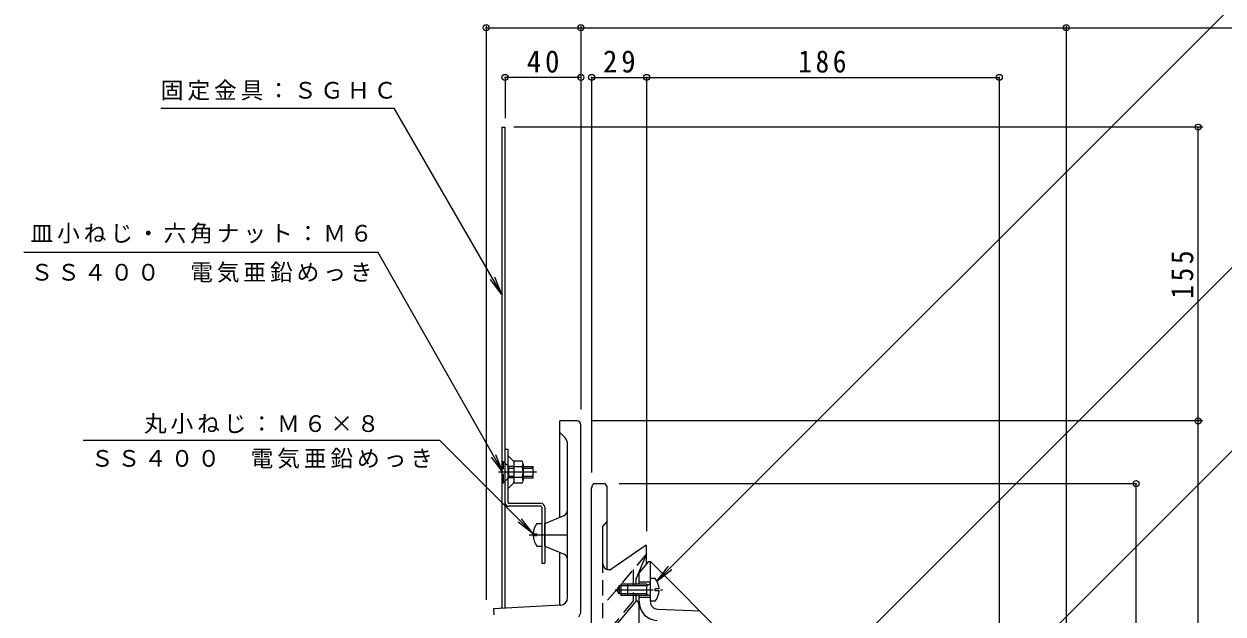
# Model space of a CAD drawing. Units: millimetres at full size, sheet at 1:4. Extents: x -459 to 529, y -549 to 519.
# Drawn here: x -459 to 173, y -178 to 133 of the extents above; entities that cross this region are included whole.
import ezdxf

# ---------------------------------------------------------------- set-up
doc = ezdxf.new("R2010")
doc.units = ezdxf.units.MM
doc.header["$LTSCALE"] = 4
doc.header["$PDMODE"] = 32
doc.header["$PDSIZE"] = 3.2
for name, pattern in [('CHAIN1', [8, 5, -1, 1, -1]), ('DASHED1', [1.8, 1.2, -0.6]), ('DASHED2', [3, 2, -1])]:
    doc.linetypes.add(name, pattern=pattern)
for name, color, linetype, lineweight in [('0-0_通り芯', 4, 'Continuous', 9), ('0-1_躯体', 6, 'Continuous', 9), ('0-2_仕上', 3, 'Continuous', 9), ('0-4_その他', 7, 'Continuous', 9), ('0-5_寸法', 7, 'Continuous', 9), ('0-8', 2, 'Continuous', 9), ('0-A', 2, 'Continuous', 9), ('F-5_F-5ﾚｲﾔ', 7, 'Continuous', 9)]:
    doc.layers.add(name, color=color, linetype=linetype, lineweight=lineweight)
doc.styles.add('ＭＳ ゴシック', font='')
doc.styles.get('ＭＳ ゴシック').set_extended_font_data('MS Gothic')

msp = doc.modelspace()

# ---------------------------------------------------------------- linework, layer by layer
at = {"layer": '0-0_通り芯'}
for p, q in [((-167.517, -76.028), (-176.517, -76.028)), ((-176.517, -126.695), (-176.517, -76.028)), ((-173.86, -84.878), (-176.517, -82.029)), ((-165.517, -176.69), (-165.517, -78.028)), ((-172.517, -169.199), (-172.517, -88.288)), ((-184.517, -130.028), (-174.363, -125.798)), ((-184.517, -142.028), (-184.517, -130.028)), ((-184.517, -142.028), (-174.363, -146.259)), ((-176.517, -173.193), (-176.517, -145.362)), ((-176.302, -173.193), (-211.52, -175.091)), ((-166.517, -179.278), (-165.517, -177.134))]:
    msp.add_line(p, q, dxfattribs=at)
at = {"layer": '0-0_通り芯', "linetype": 'CHAIN1'}
msp.add_line((-192.849, -136.028), (-169.65, -136.028), dxfattribs=at)
at = {"layer": '0-0_通り芯', "color": 6}
msp.add_line((-211.52, -175.091), (-211.455, -178.283), dxfattribs=at)
at = {"layer": '0-0_通り芯'}
for centre, radius, start, end in [((-167.517, -78.028), 2, 0, 90), ((-177.517, -88.288), 5, 0, 43.00085), ((-175.517, -123.028), 3, 292.61953, 0), ((-175.517, -149.028), 3, 0, 67.38047), ((-176.517, -169.199), 4, 273.08418, 0), ((-167.517, -176.69), 2, 335.004, 0)]:
    msp.add_arc(centre, radius, start, end, dxfattribs=at)
at = {"layer": '0-1_躯体'}
for p, q in [((-159.839, -284.299), (-159.839, -111.129)), ((-159.137, -109.453), (-158.839, -109.098)), ((-153.339, -109.098), (-158.839, -109.098)), ((-151.839, -110.345), (-151.839, -154.269)), ((-151.839, -129.098), (-153.839, -131.481)), ((-153.839, -151.44), (-153.839, -131.481)), ((-149.118, -153.898), (-131.626, -141.649)), ((-130.839, -151.29), (-130.839, -142.058)), ((-130.839, -146.098), (-136.339, -159.055)), ((-145.339, -162.968), (-146.568, -165.098)), ((-145.339, -162.968), (-145.339, -167.228)), ((-140.839, -162.968), (-145.339, -162.968)), ((-144.339, -162.098), (-144.339, -168.098)), ((-140.839, -162.098), (-144.339, -162.098)), ((-136.339, -162.968), (-136.339, -159.055)), ((-145.339, -167.228), (-146.568, -165.098)), ((-140.839, -167.228), (-145.339, -167.228)), ((-140.839, -168.098), (-144.339, -168.098)), ((-136.339, -170.968), (-136.339, -167.228)), ((-136.339, -170.968), (-158.839, -197.782))]:
    msp.add_line(p, q, dxfattribs=at)
at = {"layer": '0-1_躯体', "linetype": 'DASHED2'}
for p, q in [((-130.839, -146.098), (-153.839, -173.507)), ((-153.839, -192.03), (-153.839, -151.44))]:
    msp.add_line(p, q, dxfattribs=at)
at = {"layer": '0-1_躯体', "linetype": 'CHAIN1'}
msp.add_line((-147.439, -165.098), (-122.452, -165.098), dxfattribs=at)
at = {"layer": '0-1_躯体', "linetype": 'DASHED2'}
msp.add_lwpolyline([(-137.839, -154.44), (-137.839, -170.968), (-153.839, -190.036)], dxfattribs=at)
at = {"layer": '0-1_躯体'}
for centre, radius, start, end in [((-156.839, -111.381), 3, 139.99997, 180), ((-153.339, -110.598), 1.5, 0, 90), ((-131.339, -142.058), 0.5, 0, 125.00484), ((-150.839, -151.44), 3, 180, 305.00188)]:
    msp.add_arc(centre, radius, start, end, dxfattribs=at)
at = {"layer": '0-2_仕上'}
for p, q in [((-129.839, -150.098), (-135.298, -156.604)), ((-129.839, -150.098), (-128.839, -150.098)), ((-128.839, -171.249), (-128.839, -150.098)), ((-128.839, -150.098), (27.161, -306.098)), ((-134.839, -162.098), (-134.839, -156.057)), ((-128.839, -161.098), (-134.839, -161.098)), ((-134.839, -285.098), (-134.839, -168.098)), ((-128.839, -169.098), (-134.839, -169.098)), ((-124.993, -175.246), (-102.839, -176.098))]:
    msp.add_line(p, q, dxfattribs=at)
for centre, radius, start, end in [((-137.839, -173.26), 3, 0, 60), ((-124.839, -171.249), 10, 180, 267.79723), ((-124.839, -171.249), 4, 180, 267.79723)]:
    msp.add_arc(centre, radius, start, end, dxfattribs=at)
at = {"layer": '0-4_その他'}
for p, q in [((-215.454, 132.246), (-215.454, -170.365)), ((-215.454, 131.381), (-165.517, 131.381)), ((-165.517, 132.246), (-165.517, -70.028)), ((-165.517, 131.381), (90.484, 131.381)), ((90.484, 132.246), (90.484, -324.028)), ((90.484, 131.381), (245.484, 131.381)), ((-165.517, 105.202), (-205.517, 105.202)), ((-205.517, 105.202), (-205.517, 83.636)), ((-159.839, 105.494), (-159.839, -103.129)), ((-159.839, 105.202), (-130.839, 105.202)), ((-130.839, 105.494), (-130.839, -134.058)), ((-130.839, 105.202), (55.161, 105.202)), ((55.161, 105.494), (55.161, -314.116)), ((162.633, 78.972), (-200.811, 78.972)), ((160.08, -76.028), (160.08, 78.972)), ((162.633, -76.028), (-159.517, -76.028)), ((160.08, -332.028), (160.08, -76.028)), ((127.373, -109.098), (-145.339, -109.098)), ((127.373, -320.124), (127.373, -109.098))]:
    msp.add_line(p, q, dxfattribs=at)
for p in [(-215.454, 131.381), (-165.517, 131.381), (90.484, 131.381), (-205.517, 105.202), (-165.517, 105.202), (-159.839, 105.202), (-130.839, 105.202), (55.161, 105.202), (160.08, 78.972), (160.08, -76.028), (127.373, -109.098)]:
    msp.add_point(p, dxfattribs=at)
at = {"layer": '0-5_寸法'}
for p, q in [((-125.403, -160.509), (204.937, 169.831)), ((-386.983, 89), (-263.914, 89)), ((-207.117, -9.376), (-263.914, 89)), ((-102.761, -275.775), (260.899, 87.886)), ((-207.117, -9.376), (-213.205, -1.443)), ((-207.117, -9.376), (-210.944, -0.137)), ((-4.601, -274.335), (260.899, -8.834)), ((-239.922, -86.333), (-428.031, -86.333)), ((-206.598, -103.029), (-210.425, -93.79)), ((-206.598, -103.029), (-212.685, -95.095)), ((-125.403, -160.509), (-119.315, -152.576)), ((-125.403, -160.509), (-117.469, -154.422))]:
    msp.add_line(p, q, dxfattribs=at)
msp.add_lwpolyline([(-206.598, -103.029), (-272.438, 12.872), (-459.241, 12.872)], dxfattribs=at)
at = {"layer": '0-8'}
for p, q in [((-207.117, 78.972), (-205.517, 78.972)), ((-207.117, 78.972), (-207.117, -174.854)), ((-205.517, -174.767), (-205.517, 78.972)), ((-205.517, -95.029), (-205.517, -91.029)), ((-203.917, -91.029), (-205.517, -91.029)), ((-203.917, -118.929), (-203.917, -91.029)), ((-200.917, -97.366), (-203.917, -94.366)), ((-200.917, -97.716), (-200.917, -108.341)), ((-200.917, -108.691), (-203.917, -111.691)), ((-203.417, -119.429), (-186.617, -119.429)), ((-186.617, -121.029), (-203.417, -121.029)), ((-186.117, -121.529), (-186.117, -151.029)), ((-184.517, -121.529), (-184.517, -151.029)), ((-186.117, -151.029), (-184.517, -151.029))]:
    msp.add_line(p, q, dxfattribs=at)
at = {"layer": '0-8', "linetype": 'CHAIN1'}
msp.add_line((-188.992, -103.029), (-209.916, -103.029), dxfattribs=at)
at = {"layer": '0-8'}
for centre, radius, start, end in [((-203.417, -118.929), 2.1, 180, 270), ((-203.417, -118.929), 0.5, 180, 270), ((-186.617, -121.529), 2.1, 0, 90), ((-186.617, -121.529), 0.5, 0, 90)]:
    msp.add_arc(centre, radius, start, end, dxfattribs=at)
at = {"layer": '0-A', "linetype": 'DASHED1'}
for p, q in [((-206.598, -97.379), (-206.298, -97.379)), ((-206.598, -108.679), (-206.598, -97.379)), ((-203.648, -100.029), (-206.298, -97.379)), ((-203.648, -100.029), (-203.648, -106.028)), ((-200.917, -100.029), (-203.648, -100.029)), ((-203.648, -100.898), (-200.917, -100.898)), ((-203.648, -106.028), (-206.298, -108.679)), ((-203.648, -105.158), (-200.917, -105.158)), ((-200.917, -106.028), (-203.648, -106.028))]:
    msp.add_line(p, q, dxfattribs=at)
at = {"layer": '0-A'}
for p, q in [((-196.407, -97.278), (-200.917, -97.278)), ((-200.917, -97.278), (-200.917, -97.716)), ((-196.407, -100.165), (-200.917, -100.165)), ((-195.917, -98.722), (-195.917, -107.335)), ((-195.917, -100.029), (-190.598, -100.029)), ((-195.917, -100.898), (-190.598, -100.898)), ((-190.598, -106.028), (-190.598, -100.029)), ((-196.407, -105.892), (-200.917, -105.892)), ((-195.917, -105.158), (-190.598, -105.158)), ((-195.917, -106.028), (-190.598, -106.028)), ((-200.917, -108.778), (-200.917, -108.341)), ((-196.407, -108.778), (-200.917, -108.778)), ((-188.717, -130.028), (-186.117, -130.028)), ((-190.706, -135.549), (-188.717, -135.549)), ((-190.706, -136.508), (-188.717, -136.508)), ((-188.717, -136.508), (-188.717, -135.549)), ((-188.717, -142.028), (-186.117, -142.028)), ((-130.839, -162.968), (-140.839, -162.968)), ((-130.839, -162.968), (-128.966, -161.916)), ((-130.839, -162.098), (-130.839, -168.098)), ((-130.839, -162.098), (-130.075, -162.539)), ((-126.239, -159.098), (-128.839, -159.098)), ((-130.839, -167.228), (-140.839, -167.228)), ((-130.839, -168.098), (-140.839, -168.098)), ((-130.839, -167.228), (-128.966, -168.28)), ((-130.839, -168.098), (-130.075, -167.657)), ((-124.25, -164.619), (-126.239, -164.619)), ((-126.239, -165.577), (-126.239, -164.619)), ((-124.25, -165.577), (-126.239, -165.577)), ((-126.239, -171.098), (-128.839, -171.098))]:
    msp.add_line(p, q, dxfattribs=at)
at = {"layer": '0-A', "linetype": 'DASHED1'}
msp.add_lwpolyline([(-206.598, -108.679), (-206.298, -108.679), (-206.298, -97.379)], dxfattribs=at)
at = {"layer": '0-A'}
msp.add_lwpolyline([(-130.839, -162.098), (-140.839, -162.098), (-140.839, -168.098)], dxfattribs=at)
for centre, radius, start, end in [((-204.515, -103.029), 8.598, 340.548, 19.452), ((-198.284, -98.722), 2.368, 322.44278, 37.55722), ((-198.284, -107.335), 2.368, 322.44278, 37.55722), ((-180.717, -136.029), 10, 143.13013, 177.25438), ((-180.717, -136.029), 10, 182.74562, 216.86987), ((-129.089, -161.698), 0.25, 299.32918, 0), ((-134.239, -165.098), 10, 2.74562, 36.86987), ((-129.089, -168.498), 0.25, 0, 60.67082), ((-134.239, -165.098), 10, 323.13013, 357.25438)]:
    msp.add_arc(centre, radius, start, end, dxfattribs=at)
at = {"layer": 'F-5_F-5ﾚｲﾔ'}
for q in [(-239.922, -86.333), (-198.639, -129.462), (-196.793, -127.616)]:
    msp.add_line((-190.706, -135.549), q, dxfattribs=at)

# ---------------------------------------------------------------- texts
at = {"layer": '0-4_その他', "color": 2, "char_height": 11.73, "attachment_point": 7, "style": 'ＭＳ ゴシック'}
for s, insert in [('\\T1.27;\\W0.95;40', (-194.017, 107.602)), ('\\T1.27;\\W0.95;29', (-153.839, 107.602)), ('\\T1.27;\\W0.9;186', (-50.839, 107.602))]:
    msp.add_mtext(s, dxfattribs=dict(at, insert=insert))
at = {"layer": '0-4_その他', "color": 2, "insert": (157.68, -11.528), "char_height": 11.73, "attachment_point": 7, "rotation": 90, "style": 'ＭＳ ゴシック'}
msp.add_mtext('\\T1.27;\\W0.9;155', dxfattribs=at)
at = {"layer": '0-5_寸法', "char_height": 8.798, "attachment_point": 7, "style": 'ＭＳ ゴシック'}
for s, insert in [('\\T1.17;固定金具：ＳＧＨＣ', (-387.098, 92.994)), ('\\T1.17;皿小ねじ・六角ナット：Ｍ６', (-455.84, 17.576)), ('\\T1.17;ＳＳ４００\u3000電気亜鉛めっき', (-455.84, -3.026)), ('\\T1.17;丸小ねじ：Ｍ６×８', (-395.977, -82.792)), ('\\T1.17;ＳＳ４００\u3000電気亜鉛めっき', (-423.977, -101.19))]:
    msp.add_mtext(s, dxfattribs=dict(at, insert=insert))

doc.saveas('drawing.dxf')
